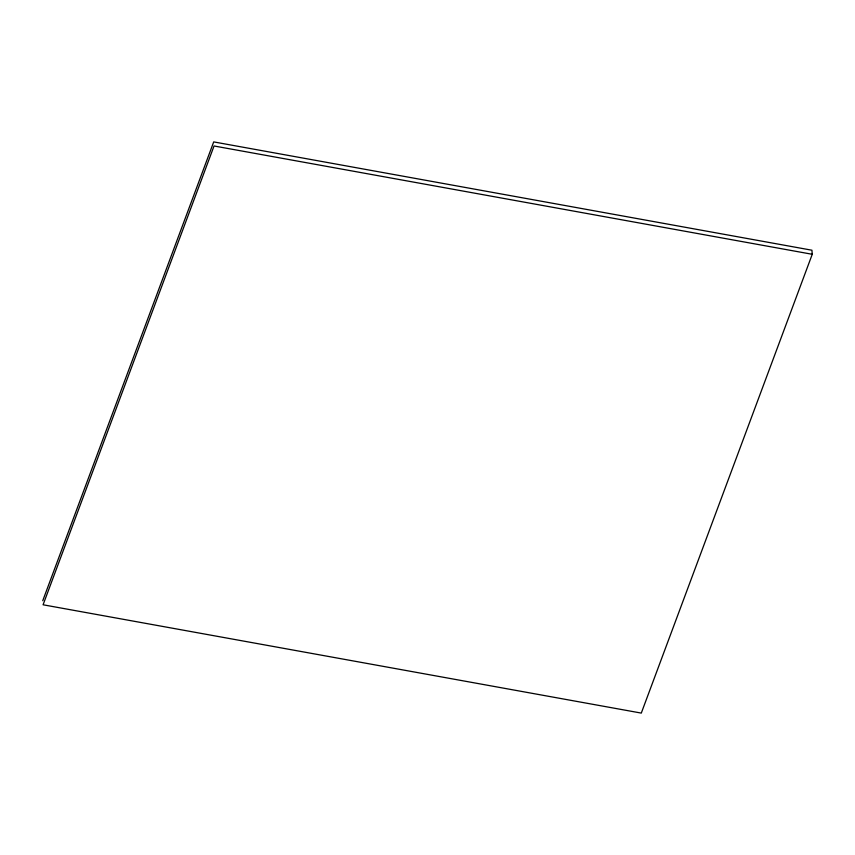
<?xml version="1.0" encoding="UTF-8"?>
<svg xmlns="http://www.w3.org/2000/svg" width="855" height="855" viewBox="0 0 855 855"><rect width="100%" height="100%" fill="white"/><g stroke="black" fill="none" stroke-linecap="round" stroke-linejoin="round"><path stroke-width="1.28" d="M42.75 600.712L213.707 141.909L811.919 250.216L812.25 254.288L641.293 713.091L43.081 604.784L214.049 145.981L812.25 254.288"/></g></svg>
